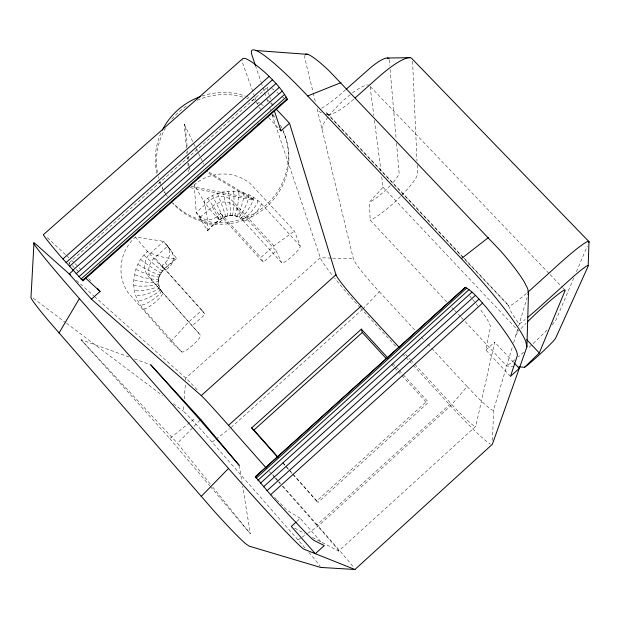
<?xml version="1.0" encoding="UTF-8"?>
<svg xmlns="http://www.w3.org/2000/svg" width="620" height="620" viewBox="0 0 620 620"><rect width="100%" height="100%" fill="white"/><g stroke="black" fill="none" stroke-linecap="round" stroke-linejoin="round"><path stroke-width="0.46" stroke-dasharray="3.1 2.33" d="M158.394 283.325C157.015 271.599 169.299 265.004 176.39 258.191L163.665 241.366L135.416 237.018L131.827 240.63A43.454 42.23 -38.3 0 0 127.96 292.462L170.888 341.395L181.621 351.928A12.609 2.395 -41.7 0 0 192.657 345.255A12.609 2.395 -41.7 0 0 200.423 335.118L147.513 275.435A17.468 16.973 -38.2 0 1 149.033 254.58L163.665 241.366L170.221 249.442A12.912 12.532 -37.6 0 1 168.95 267.36L165.734 270.227L205.166 314.247L192.208 325.826M181.621 351.928L143.259 308.667C128.774 292.578 131.223 265.592 147.421 251.581C156.217 255.998 166.493 258.703 176.344 258.664L176.39 258.191M492.482 440.495L493.59 410.029L512.562 346.347M305.087 547.979L205.049 434.163A35.565 1.209 48.4 0 0 185.698 413.424L183.342 411.293L183.838 404.659M184.264 398.97L185.395 383.803M185.675 380.013L185.822 378.115L320.284 257.719L331.63 258.098M304.963 55.265L304.738 57.8L313.038 92.085M158.41 281.131C159.007 270.615 169.865 265.298 176.344 258.664M510.5 376.371L485.902 350.06L490.366 327.344A58.218 7.006 47.6 0 0 479.601 308.396M194.269 184.814L196.191 212.474L207.715 230.756C208.103 220.945 206.522 210.878 203.903 201.415L194.269 184.814L198.268 181.707A43.284 42.059 -28.8 0 1 250.325 183.652L294.461 231.035L300.165 245.946A12.524 2.379 -42.5 0 1 291.819 256.587A12.524 2.379 -42.5 0 1 281.534 262.601L243.203 220.728L239.769 217.829M312.449 537.424L338.644 551.064L475.78 426.343L494.667 342.116L513.453 362.158M513.662 342.651L517.506 329.747M518.607 326.074L527.132 297.461M573.81 277.899L556.202 319.432A35.666 2.426 -42.8 0 1 551.606 325.244M576.437 271.715L587.303 246.086M431.76 348.316L467.147 386.5L450.647 405.875L318.207 526.07L308.132 532.991M170.888 341.395L188.751 321.927L201.895 310.186L161.936 265.577L165.207 262.671A13.09 12.702 -37.5 0 0 166.493 244.513M446.664 301.87L370.14 220.092L369.505 202.012L383.036 187.232L381.68 176.654M362.723 309.024L379.339 291.741L372.248 283.906A35.294 3.216 47.9 0 1 354.779 261.764L353.377 258.819L316.626 106.911M210.273 484.018L177.475 443.292L200.787 419.453M170.221 249.442L167.423 246.342L153 259.369A17.228 16.748 -38.4 0 0 151.513 279.953L200.423 335.118M293.035 474.556L316.588 501.107L427.219 400.846L403.093 374.581M296.817 521.451L300.243 518.343L322.377 543.43M485.902 350.06L494.667 342.116M316.588 501.107L318.083 502.371L427.327 403.349L427.219 400.846M338.644 551.064A36.588 0.767 48.4 0 0 316.712 525.109L450.825 403.411A36.355 2.844 47.7 0 0 475.78 426.343M231.09 427.513L362.057 309.713L396.839 347.464M273.908 245.892L231.95 200.361A17.399 16.903 -28.8 0 0 210.978 199.555L196.191 212.474L199.036 215.597A13.043 12.656 -29.6 0 0 217.333 216.318L220.581 213.427L223.556 218.783L220.348 221.635A12.865 12.493 -29.6 0 1 202.306 220.922L199.501 217.829L214.086 205.088A17.159 16.678 -28.8 0 1 234.771 205.894L276.163 250.829L263.283 262.33L260.849 257.548L273.908 245.892L294.461 231.035M345.596 89.784L338.288 96.147A51.793 12.431 -43.8 0 1 319.835 109.376M207.382 230.617C215.373 222.2 227.912 209.544 240.335 218.139M207.715 230.756C215.318 223.123 226.292 211.234 238.421 217.101M68.983 262.996L267.422 87.288M128.983 356.957L81.034 339.714L169.772 438.572L195.625 417.787M300.165 245.946L261.206 203.631C246.675 187.674 219.751 187.062 203.903 201.415A12.423 0.535 50.2 0 0 213.21 213.187A12.423 0.535 50.2 0 0 219.558 219.782L212.094 206.638M212.118 442.137L215.156 439.797M215.915 439.208L229.571 428.683M298.057 539.912L301.157 537.78M301.932 537.253L307.357 533.525M493.59 410.029L492.28 410.084A36.115 3.286 47.5 0 1 474.447 394.204L467.147 386.5M325.523 114.413L329.274 114.398M332.576 258.129L353.377 258.819M465.139 321.61L506.695 366.025L514.228 366.544M252.712 198.571L190.022 186.139L191.014 187.814L253.448 200.198L252.712 198.571L208.653 172.05M134.408 358.91L150.691 364.762M294.702 528.186L304.846 533.464M321.462 112.871L317.517 110.616M253.448 200.198L207.94 172.802L207.018 171.074M300.243 518.343L287.851 510.725A58.76 1.589 48.4 0 1 277.341 500.27M33.279 298.22L65.767 322.702M66.541 323.284L162.463 395.56M173.29 403.721L183.342 411.293M282.069 96.588L283.867 98.084M76.415 280.387L93.69 295.817M94.41 296.461L185.822 378.115A59.59 1.248 48.4 0 1 197.733 390.507M72.036 265.554L75.539 268.793M76.245 269.437L79.05 272.025M47.322 237.669L68.851 257.827M71.633 260.431L74.408 263.035M75.105 263.678L77.88 266.282M370.334 86.599L549.444 273.893M550.111 274.59L562.146 287.169M562.813 287.866L564.82 289.966M353.648 99.231A34.565 7.99 -43.7 0 1 326.57 112.693L463.45 257.533M464.117 258.23L508.64 305.342C510.066 312.441 515.584 318.083 519.149 324.229L521.242 322.617A53.645 4.332 -42.9 0 0 525.249 319.401M327.05 113.669L508.679 305.869M383.036 187.232L518.777 331.204M258.122 479.469L260.005 481.469M267.39 99.657L269.987 102.432M270.638 103.129L272.591 105.206M451.941 307.505L453.925 309.62M454.584 310.326L460.521 316.673M461.179 317.378L464.481 320.904M258.873 107.206L261.469 109.98M268.615 117.63L279.015 128.751M81.034 339.714L177.475 443.292M379.339 291.741L415.377 330.638M421.275 337.001L423.894 339.83M427.831 344.077L431.109 347.611M405.658 354.392L410.239 359.368M410.889 360.073L414.168 363.63M414.819 364.335L450.825 403.411M402.744 353.881L405.371 356.725M406.022 357.438L408.65 360.29M409.308 361.003L412.587 364.56M413.246 365.273L450.647 405.875A60.613 4.743 47.7 0 0 490.482 444.091M392.662 363.219L398.528 369.605M399.179 370.318L402.442 373.868M391.561 364.374L394.157 367.211M394.808 367.916L397.412 370.752M398.063 371.458L401.311 375.007M401.962 375.712L427.327 403.349M220.581 213.427L260.849 257.548M223.556 218.783L263.283 262.33M282.805 462.597L285.371 465.488M286.014 466.217L288.579 469.107M289.222 469.828L292.431 473.447M293.066 474.168L318.083 502.371M282.852 463.07L292.4 473.835M272.73 474.618L275.288 477.516M275.931 478.237L278.496 481.136M279.132 481.864L280.411 483.313M282.976 486.212L318.207 526.07A60.993 1.279 48.4 0 1 353.392 567.099M269.421 471.603L274.536 477.392M275.172 478.113L277.729 481.004M278.372 481.725L281.565 485.344M282.201 486.064L316.712 525.109M79.151 267.724L81.057 269.878M88.668 278.504L91.838 282.1M169.772 438.572L209.754 485.817M210.381 486.553L250.364 533.797L242.629 486.274M135.416 237.018L148.203 252.479L164.354 269.336L154.783 257.579M161.936 265.577L165.734 270.227M201.895 310.186L205.166 314.247M212.706 487.033L250.364 533.797M165.207 262.671L168.95 267.36M469.673 295.763L471.332 297.879M133.649 284.882A12.509 2.263 -3.5 0 0 147.917 285.921A12.509 2.263 -3.5 0 0 158.325 282.743L159.96 288.881L162.494 292.601A12.532 2.767 -39.7 0 1 154.76 302.63A12.532 2.767 -39.7 0 1 143.259 308.659M199.036 215.597L202.306 220.922M223.34 217.186L212.389 195.664M207.739 198.423L221.472 218.287M217.333 216.318L220.348 221.635M186.442 147.971L184.202 124.108L185.209 126.015L187.178 146.932M236.546 207.592L243.203 220.728A12.446 2.72 -44.5 0 0 253.425 214.753A12.446 2.72 -44.5 0 0 261.206 203.631M184.202 124.108L203.732 164.137M276.163 250.829L281.534 262.601M254.619 96.487L242.823 63.69A94.341 11.168 48.4 0 1 242.156 59.497M254.944 97.402L256.254 101.044M256.587 101.951L257.563 104.687M255.44 65.472L260.935 81.77M261.237 82.669L262.764 87.195M263.074 88.102L264.291 91.721M264.601 92.628L266.127 97.154M266.74 98.968L267.662 101.719M269.522 107.221L270.452 109.98M272.002 114.568L320.284 257.719A59.226 4.635 48 0 0 332.8 275.838M268.367 92.667L269.568 96.302M269.871 97.216L270.467 99.029M271.669 102.664L272.567 105.392M285.146 136.02L285.75 137.888M313.263 93.016L315.278 101.355M239.219 465.364L242.009 482.476M370.117 86.792L373.806 115.475M374.418 120.249L380.944 170.918M187.535 150.738L187.713 152.636M188.069 156.442L188.333 159.293M188.689 163.099L188.96 165.951M189.054 166.896L189.495 171.655M186.798 151.784L186.984 153.698M187.341 157.511L187.519 159.425M187.875 163.238L188.147 166.098M188.503 169.919L188.681 171.825M389.259 59.83L389.763 65.581M390.096 69.409L396.095 138.384M396.513 143.174L399.094 172.871A21.739 3.968 -43.2 0 1 391.522 184.249M326.57 112.693L326.639 113.669M412.594 61.341L416.981 160.975M417.151 164.843L417.531 173.546A34.836 6.123 -43.2 0 1 401.241 195.781M276.729 499.619A58.76 1.589 48.4 0 1 272.792 495.396M472.611 299.445A58.218 7.006 47.6 0 1 478.547 306.993M322.09 129.51A32.48 7.355 -43.6 0 1 327.81 117.304M328.879 115.894A32.48 7.355 -43.6 0 1 350.222 94.651M352.462 92.923A32.48 7.355 -43.6 0 1 369.001 85.204M515.863 335.273A33.565 2.558 -42.8 0 1 518.591 331.359M520.994 328.631A33.565 2.558 -42.8 0 1 526.109 323.245M243.784 192.828A12.439 2.062 -72.9 0 1 241.141 207.065A12.439 2.062 -72.9 0 1 235.91 216.047M238.584 191.603A12.439 1.79 -80.4 0 1 237.522 206.204A12.439 1.79 -80.4 0 1 233.825 215.551M248.767 194.719A12.446 2.294 -65.4 0 1 244.613 208.382A12.446 2.294 -65.4 0 1 237.902 216.806M159.138 286.921A12.524 2.596 -18.6 0 1 149.319 293.19A12.524 2.596 -18.6 0 1 135.656 295.345M159.952 288.881A12.532 2.705 -26.3 0 1 150.722 296.616A12.532 2.705 -26.3 0 1 137.679 300.266M160.037 274.389A12.478 1.17 26.3 0 1 150.908 271.413A12.478 1.17 26.3 0 1 137.973 264.035M161.123 272.513A12.478 0.829 33.7 0 1 152.791 268.158A12.478 0.829 33.7 0 1 140.694 259.354M162.44 270.793A12.47 0.48 41 0 1 155.085 265.166A12.47 0.48 41 0 1 143.987 255.053M161.022 290.718A12.54 2.759 -33.9 0 1 152.574 299.817A12.54 2.759 -33.9 0 1 140.337 304.87M217.356 193.525A12.431 0.465 70.2 0 1 222.758 207.537A12.431 0.465 70.2 0 1 225.324 216.31M257.75 200.353A12.454 2.643 -50.2 0 1 250.852 212.304A12.454 2.643 -50.2 0 1 241.49 219.069M253.448 197.245A12.446 2.488 -57.8 0 1 247.868 210.141A12.446 2.488 -57.8 0 1 239.769 217.822M159.201 276.388A12.485 1.48 19 0 1 149.451 274.877A12.485 1.48 19 0 1 135.881 269.018M222.541 192.022A12.431 0.822 77.5 0 1 226.362 206.491A12.431 0.822 77.5 0 1 227.401 215.713M233.244 191.053A12.431 1.488 -87.8 0 1 233.81 205.817A12.431 1.488 -87.8 0 1 231.686 215.326M227.865 191.192A12.431 1.163 84.8 0 1 230.074 205.917A12.431 1.163 84.8 0 1 229.532 215.38M158.34 280.596A12.501 2.038 4.1 0 1 147.94 282.193A12.501 2.038 4.1 0 1 133.695 279.527M158.635 278.465A12.493 1.775 11.5 0 1 148.459 278.496A12.493 1.775 11.5 0 1 134.447 274.211M158.596 284.859A12.516 2.449 -11 0 1 148.374 289.61A12.516 2.449 -11 0 1 134.308 290.183M547.065 330.042A35.666 2.426 -42.8 0 1 528.31 348.006M523.652 352.183A35.666 2.426 -42.8 0 1 518.258 356.88M514.864 359.724A35.666 2.426 -42.8 0 1 506.695 366.025M400.551 196.478A34.836 6.123 -43.2 0 1 370.14 220.092M362.057 309.713A59.226 4.635 48 0 1 360.809 308.349M360.181 307.667A59.226 4.635 48 0 1 334.606 278.086M308.814 552.327A36.402 1.232 48.6 0 1 320.246 566.533M69.928 264.647A57.063 1.519 48.2 0 1 69.804 263.523M267.468 89.947A56.552 6.688 48.4 0 1 269.948 87.513M271.793 88.505A56.552 6.688 48.4 0 1 274.087 90.04M276.861 92.163A56.552 6.688 48.4 0 1 278.985 93.907M526.372 293.454A35.658 3.216 -43 0 1 508.64 305.342M390.313 185.535A21.739 3.968 -43.2 0 1 369.505 202.012M283.294 131.611A66.658 64.379 -25.8 0 1 258.114 213.164A66.658 64.379 -25.8 0 1 172.608 203.112M167.369 196.486A66.658 64.379 -25.8 0 1 166.431 195.075M165.982 194.362A66.658 64.379 -25.8 0 1 164.68 192.192M162.711 188.465A66.658 64.379 -25.8 0 1 161.998 186.946M160.386 183.047A66.658 64.379 -25.8 0 1 159.821 181.458M158.821 178.25A66.658 64.379 -25.8 0 1 158.379 176.623M157.48 172.507A66.658 64.379 -25.8 0 1 165.431 128.317M171.849 119.187A66.658 64.379 -25.8 0 1 187.317 105.524M197.23 100.223A66.658 64.379 -25.8 0 1 243.544 97.309M246.783 98.371A66.658 64.379 -25.8 0 1 248.38 98.96M251.526 100.269A66.658 64.379 -25.8 0 1 253.069 100.983M256.835 102.936A66.658 64.379 -25.8 0 1 258.3 103.788M272.087 114.886A66.658 64.379 -25.8 0 1 275.908 119.381M282.673 129.72A66.929 64.62 -25.8 0 1 258.122 211.102A66.929 64.62 -25.8 0 1 172.701 202.748M164.889 192.719A66.929 64.62 -25.8 0 1 164.006 191.278M163.579 190.542A66.929 64.62 -25.8 0 1 161.983 187.558M160.549 184.496A66.929 64.62 -25.8 0 1 159.58 182.148M156.868 173.267A66.929 64.62 -25.8 0 1 161.184 132.517M201.957 96.046A66.929 64.62 -25.8 0 1 245.218 96.069M246.024 96.356A66.929 64.62 -25.8 0 1 249.217 97.58M253.1 99.347A66.929 64.62 -25.8 0 1 254.619 100.122M258.315 102.23A66.929 64.62 -25.8 0 1 259.749 103.145M261.167 104.09A66.929 64.62 -25.8 0 1 263.229 105.578M272.56 114.181A66.929 64.62 -25.8 0 1 275.264 117.436M280.38 125.194A66.929 64.62 -25.8 0 1 281.953 128.185"/><path stroke-width="0.93" d="M33.984 242.986L31 297.073A56.831 3.1 48.2 0 0 48.221 320.416L213.396 510.283A58.52 3.247 48.6 0 0 245.76 543.802L249.108 546.127L320.532 567.416L354.927 569.493L492.342 444.308L526.915 346.882L528.504 292.841L527.721 288.726L524.288 281.961A57.784 8.556 47.5 0 0 500.673 251.022L329.313 71.029A56.133 8.168 48.5 0 0 305.683 54.08M518.94 366.877L524.582 367.272A22.32 1.356 -42.7 0 0 542.353 351.974A22.32 1.356 -42.7 0 0 555.667 338.101L588.155 266.22L589 241.676L412.199 58.954A44.191 9.757 -43.8 0 0 378.688 76.957L355.082 97.96M287.091 99.781L287.13 98.89C282.007 89.195 274.087 81.197 266.282 73.602A94.341 11.168 48.4 0 0 242.412 58.908L43.547 234.546A95.185 2.534 48.2 0 0 60.194 255.952L82.941 280.821L287.091 99.781L286.184 99.673M527.953 294.686L528.504 292.841M296.127 522.071L291.322 526.427L315.324 553.707L324.276 545.577L314.022 540.423A98.022 2.651 48.4 0 1 273.97 498.658L255.363 476.772L465.333 287.354C473.634 292.028 479.617 299.979 485.925 306.962A97.115 11.695 47.6 0 1 517.212 355.934L510.5 376.371L519.289 368.381L514.104 362.855M524.582 367.272L539.299 352.974L565.06 290.648A33.565 2.558 -42.8 0 0 553.482 297.995A33.565 2.558 -42.8 0 0 527.481 321.858M59.024 333.033L79.376 298.592A95.232 3.201 48.2 0 1 37.192 245.35L70.665 275.241M201.19 496.465L228.509 468.464L79.376 298.592M257.912 480.283L469.061 289.641M260.408 483.251L471.99 292.16M263.485 486.839L475.385 295.391M266.933 490.784L479.012 299.111M270.514 494.814L482.608 303.056M277.76 457.335L251.658 427.909L361.367 329.135L388.097 358.244M251.658 427.909L253.937 430.055L362.289 332.49L361.367 329.135M255.308 476.935L465.333 287.354M256.176 478.136L466.79 288.005M73.555 270.119L69.223 273.955L91.396 299.166L201.252 395.583A35.743 0.744 48.4 0 1 228.532 425.336L361.135 306.086A35.526 2.775 48 0 1 335.994 274.753L289.501 123.248L276.489 109.376M201.252 395.583L335.994 274.753M91.396 299.166L100.083 291.447L97.549 288.571M279.659 129.441L280.961 130.835L289.501 123.248M346.301 89.148L370.644 67.603A27.528 6.309 -43.9 0 1 388.957 58.815M62.837 259.044L269.227 76.376M65.976 262.632L272.537 79.755M69.378 266.468L275.954 83.522M72.819 270.289L279.263 87.397M76.051 273.815L282.216 91.109M78.849 276.815L284.611 94.41M81.011 279.07L286.285 97.061M99.254 265.438L100.696 264.151M120.265 246.806L121.714 245.52M137.648 231.384L139.097 230.097M159.387 212.11L160.836 210.823M180.397 193.479L181.846 192.192M197.788 178.056L199.237 176.77M219.526 158.782L220.976 157.495M236.189 144.003L237.638 142.716M257.928 124.728L259.377 123.442M279.659 105.454L281.108 104.168M82.413 280.434L287.13 98.89M255.44 65.472L252.084 55.513A94.294 11.811 48.5 0 1 307.69 95.96L461.342 258.633L488.389 237.592M307.69 95.96L340.892 82.669M387.407 58.017L409.843 57.683M255.82 50.507L307.838 54.382M354.927 569.493L304.25 549.297A98.061 3.348 48.5 0 1 228.509 468.464M255.363 476.772L256.324 477.632M85.359 277.853L100.083 291.447M526.721 339.628L539.299 352.974M361.135 306.086L399.11 347.285M362.289 332.49L386.353 358.709M253.937 430.055L278.318 457.537M228.532 425.336L266.228 467.992M81.77 279.178L82.941 280.821M274.365 110.841L280.961 130.835M526.915 346.882L525.698 341.263A97.077 12.369 47.6 0 0 461.342 258.633M527.651 292.346A35.658 3.216 -43 0 0 532.944 287.641L558.543 264.469A45.524 3.921 -43 0 1 588.798 242.552M588.303 265.639A28.466 2.193 -42.9 0 0 572.152 277.651L539.059 307.582A53.645 4.332 -42.9 0 1 527.388 317.634M162.293 130.2A66.929 64.62 -25.8 0 1 200.314 96.619M200.787 419.453L150.691 364.762L197.106 416.601L239.219 465.364L200.787 419.453"/></g></svg>
